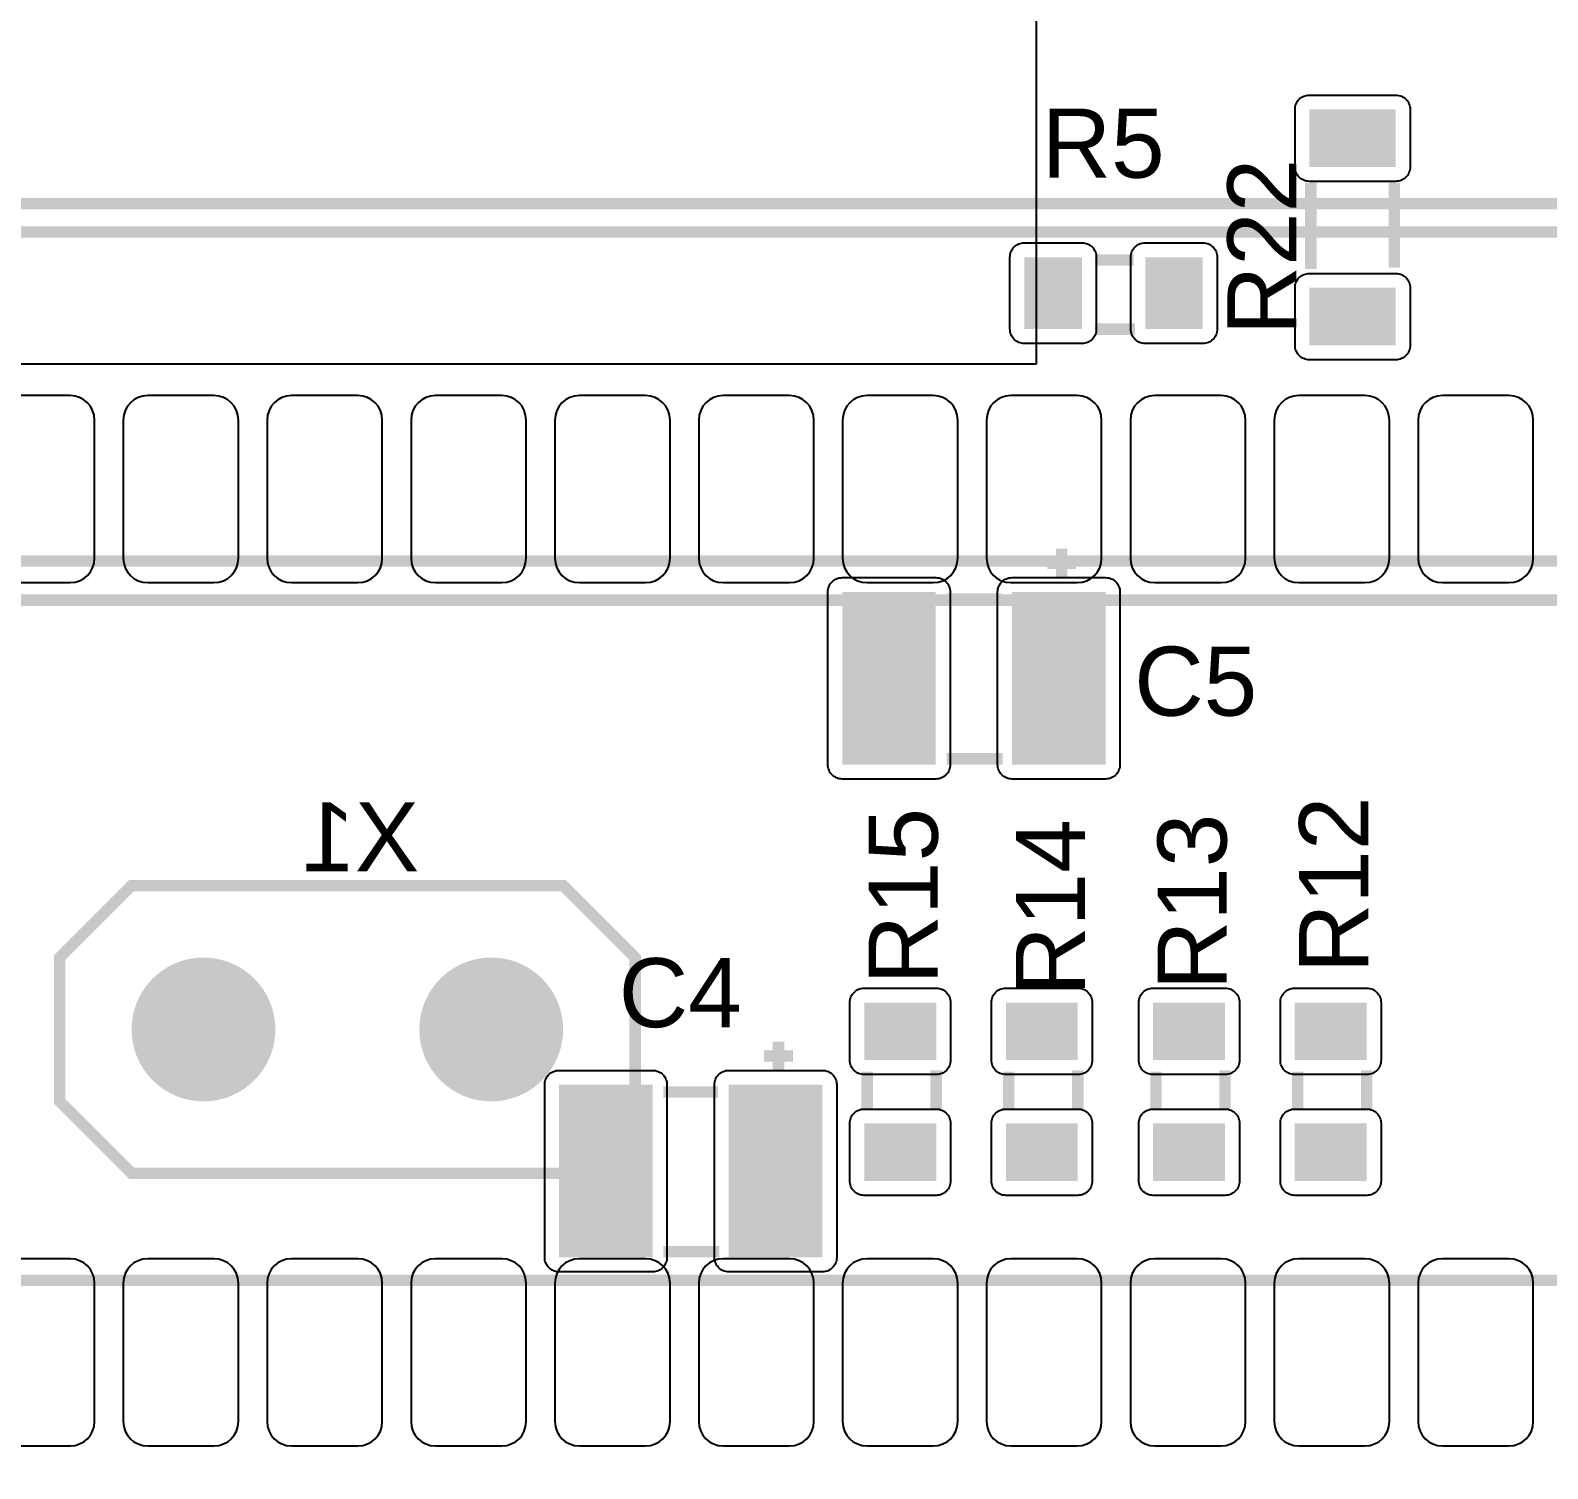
# Model space of a CAD drawing. Header units: inches. Extents: x -3.32 to 3.32, y -1.77 to 1.77.
# Drawn here: x -0.094 to 0.96, y -0.596 to 0.404 of the extents above; entities that cross this region are included whole.
import ezdxf

# ---------------------------------------------------------------- set-up
doc = ezdxf.new("R2010")
doc.units = ezdxf.units.IN
doc.layers.get('0').update_dxf_attribs({"linetype": 'CONTINUOUS'})

# ---------------------------------------------------------------- blocks, each defined once
blk = doc.blocks.new('RPAD')
blk.add_trace([(-0.5, -0.5), (-0.5, 0.5), (0.5, -0.5), (0.5, 0.5)])
blk = doc.blocks.new('EPAD')
at = {"const_width": 0.5}
blk.add_lwpolyline([(-0.25, 0, 1), (0.25, 0, 1)], format="xyb", close=True, dxfattribs=at)

msp = doc.modelspace()

# ---------------------------------------------------------------- linework, layer by layer
for points in [[(0.604807, 0.171567), (-0.883161, 0.171567), (-0.883161, 0.527087), (0.604807, 0.527087), (0.604807, 0.171567)], [(-0.112752, 0.019646), (-0.066752, 0.019646), (-0.063276, 0.019984), (-0.060062, 0.020957), (-0.057171, 0.022503), (-0.054666, 0.02456), (-0.052609, 0.027065), (-0.051063, 0.029956), (-0.05009, 0.03317), (-0.049752, 0.036646), (-0.049752, 0.132646), (-0.05009, 0.136122), (-0.051063, 0.139336), (-0.052609, 0.142227), (-0.054666, 0.144731), (-0.057171, 0.146788), (-0.060062, 0.148334), (-0.063276, 0.149307), (-0.066752, 0.149646), (-0.112752, 0.149646)], [(-0.112752, -0.580354), (-0.066752, -0.580354), (-0.063276, -0.580016), (-0.060062, -0.579043), (-0.057171, -0.577497), (-0.054666, -0.57544), (-0.052609, -0.572935), (-0.051063, -0.570044), (-0.05009, -0.56683), (-0.049752, -0.563354), (-0.049752, -0.467354), (-0.05009, -0.463878), (-0.051063, -0.460664), (-0.052609, -0.457773), (-0.054666, -0.455269), (-0.057171, -0.453212), (-0.060062, -0.451666), (-0.063276, -0.450693), (-0.066752, -0.450354), (-0.066752, -0.450354), (-0.112752, -0.450354)]]:
    msp.add_lwpolyline(points)
for points in [[(0.78465, 0.308567), (0.78465, 0.348567), (0.7847, 0.349606), (0.784848, 0.350611), (0.785091, 0.351578), (0.785421, 0.352502), (0.785836, 0.353379), (0.786331, 0.354203), (0.7869, 0.35497), (0.78754, 0.355676), (0.788246, 0.356317), (0.789014, 0.356886), (0.789838, 0.35738), (0.790714, 0.357795), (0.791638, 0.358126), (0.792605, 0.358368), (0.79361, 0.358517), (0.79465, 0.358567), (0.85465, 0.358567), (0.855689, 0.358517), (0.856694, 0.358368), (0.857661, 0.358126), (0.858585, 0.357795), (0.859461, 0.35738), (0.860285, 0.356886), (0.861053, 0.356317), (0.861759, 0.355676), (0.862399, 0.35497), (0.862969, 0.354203), (0.863463, 0.353379), (0.863878, 0.352502), (0.864209, 0.351578), (0.864451, 0.350611), (0.864599, 0.349606), (0.86465, 0.348567), (0.86465, 0.308567), (0.864599, 0.307528), (0.864451, 0.306522), (0.864209, 0.305556), (0.863878, 0.304631), (0.863463, 0.303755), (0.862969, 0.302931), (0.862399, 0.302163), (0.861759, 0.301457), (0.861053, 0.300817), (0.860285, 0.300248), (0.859461, 0.299754), (0.858585, 0.299339), (0.857661, 0.299008), (0.856694, 0.298766), (0.855689, 0.298617), (0.85465, 0.298567), (0.79465, 0.298567), (0.79361, 0.298617), (0.792605, 0.298766), (0.791638, 0.299008), (0.790714, 0.299339), (0.789838, 0.299754), (0.789014, 0.300248), (0.788246, 0.300817), (0.78754, 0.301457), (0.7869, 0.302163), (0.786331, 0.302931), (0.785836, 0.303755), (0.785421, 0.304631), (0.785091, 0.305556), (0.784848, 0.306522), (0.7847, 0.307528), (0.78465, 0.308567)], [(0.596547, 0.255866), (0.636547, 0.255866), (0.637587, 0.255816), (0.638592, 0.255667), (0.639559, 0.255425), (0.640483, 0.255094), (0.641359, 0.25468), (0.642183, 0.254185), (0.642951, 0.253616), (0.643657, 0.252976), (0.644297, 0.252269), (0.644866, 0.251502), (0.645361, 0.250678), (0.645776, 0.249802), (0.646106, 0.248878), (0.646348, 0.247911), (0.646497, 0.246906), (0.646547, 0.245866), (0.646547, 0.195866), (0.646497, 0.194827), (0.646348, 0.193822), (0.646106, 0.192855), (0.645776, 0.191931), (0.645361, 0.191054), (0.644866, 0.19023), (0.644297, 0.189463), (0.643657, 0.188757), (0.642951, 0.188117), (0.642183, 0.187547), (0.641359, 0.187052), (0.640483, 0.186638), (0.639559, 0.186307), (0.638592, 0.186065), (0.637587, 0.185917), (0.636547, 0.185866), (0.596547, 0.185866), (0.595508, 0.185917), (0.594503, 0.186065), (0.593536, 0.186307), (0.592612, 0.186638), (0.591735, 0.187052), (0.590911, 0.187547), (0.590144, 0.188117), (0.589438, 0.188757), (0.588798, 0.189463), (0.588228, 0.19023), (0.587734, 0.191054), (0.587319, 0.191931), (0.586988, 0.192855), (0.586746, 0.193822), (0.586598, 0.194827), (0.586547, 0.195866), (0.586547, 0.245866), (0.586598, 0.246906), (0.586746, 0.247911), (0.586988, 0.248878), (0.587319, 0.249802), (0.587734, 0.250678), (0.588228, 0.251502), (0.588798, 0.252269), (0.589438, 0.252976), (0.590144, 0.253616), (0.590911, 0.254185), (0.591735, 0.25468), (0.592612, 0.255094), (0.593536, 0.255425), (0.594503, 0.255667), (0.595508, 0.255816), (0.596547, 0.255866)], [(0.680547, 0.255866), (0.720547, 0.255866), (0.721587, 0.255816), (0.722592, 0.255667), (0.723559, 0.255425), (0.724483, 0.255094), (0.725359, 0.25468), (0.726183, 0.254185), (0.726951, 0.253616), (0.727657, 0.252976), (0.728297, 0.252269), (0.728866, 0.251502), (0.729361, 0.250678), (0.729776, 0.249802), (0.730106, 0.248878), (0.730348, 0.247911), (0.730497, 0.246906), (0.730547, 0.245866), (0.730547, 0.195866), (0.730497, 0.194827), (0.730348, 0.193822), (0.730106, 0.192855), (0.729776, 0.191931), (0.729361, 0.191054), (0.728866, 0.19023), (0.728297, 0.189463), (0.727657, 0.188757), (0.726951, 0.188117), (0.726183, 0.187547), (0.725359, 0.187052), (0.724483, 0.186638), (0.723559, 0.186307), (0.722592, 0.186065), (0.721587, 0.185917), (0.720547, 0.185866), (0.680547, 0.185866), (0.679508, 0.185917), (0.678503, 0.186065), (0.677536, 0.186307), (0.676612, 0.186638), (0.675735, 0.187052), (0.674911, 0.187547), (0.674144, 0.188117), (0.673438, 0.188757), (0.672798, 0.189463), (0.672228, 0.19023), (0.671734, 0.191054), (0.671319, 0.191931), (0.670988, 0.192855), (0.670746, 0.193822), (0.670598, 0.194827), (0.670547, 0.195866), (0.670547, 0.245866), (0.670598, 0.246906), (0.670746, 0.247911), (0.670988, 0.248878), (0.671319, 0.249802), (0.671734, 0.250678), (0.672228, 0.251502), (0.672798, 0.252269), (0.673438, 0.252976), (0.674144, 0.253616), (0.674911, 0.254185), (0.675735, 0.25468), (0.676612, 0.255094), (0.677536, 0.255425), (0.678503, 0.255667), (0.679508, 0.255816), (0.680547, 0.255866)], [(0.78465, 0.184567), (0.78465, 0.224567), (0.7847, 0.225606), (0.784848, 0.226611), (0.785091, 0.227578), (0.785421, 0.228502), (0.785836, 0.229379), (0.786331, 0.230203), (0.7869, 0.23097), (0.78754, 0.231676), (0.788246, 0.232317), (0.789014, 0.232886), (0.789838, 0.23338), (0.790714, 0.233795), (0.791638, 0.234126), (0.792605, 0.234368), (0.79361, 0.234517), (0.79465, 0.234567), (0.85465, 0.234567), (0.855689, 0.234517), (0.856694, 0.234368), (0.857661, 0.234126), (0.858585, 0.233795), (0.859461, 0.23338), (0.860285, 0.232886), (0.861053, 0.232317), (0.861759, 0.231676), (0.862399, 0.23097), (0.862969, 0.230203), (0.863463, 0.229379), (0.863878, 0.228502), (0.864209, 0.227578), (0.864451, 0.226611), (0.864599, 0.225606), (0.86465, 0.224567), (0.86465, 0.184567), (0.864599, 0.183528), (0.864451, 0.182522), (0.864209, 0.181556), (0.863878, 0.180631), (0.863463, 0.179755), (0.862969, 0.178931), (0.862399, 0.178163), (0.861759, 0.177457), (0.861053, 0.176817), (0.860285, 0.176248), (0.859461, 0.175754), (0.858585, 0.175339), (0.857661, 0.175008), (0.856694, 0.174766), (0.855689, 0.174617), (0.85465, 0.174567), (0.79465, 0.174567), (0.79361, 0.174617), (0.792605, 0.174766), (0.791638, 0.175008), (0.790714, 0.175339), (0.789838, 0.175754), (0.789014, 0.176248), (0.788246, 0.176817), (0.78754, 0.177457), (0.7869, 0.178163), (0.786331, 0.178931), (0.785836, 0.179755), (0.785421, 0.180631), (0.785091, 0.181556), (0.784848, 0.182522), (0.7847, 0.183528), (0.78465, 0.184567)], [(-0.012752, 0.019646), (0.033248, 0.019646), (0.036724, 0.019984), (0.039938, 0.020957), (0.042829, 0.022503), (0.045334, 0.02456), (0.047391, 0.027065), (0.048937, 0.029956), (0.04991, 0.03317), (0.050248, 0.036646), (0.050248, 0.132646), (0.04991, 0.136122), (0.048937, 0.139336), (0.047391, 0.142227), (0.045334, 0.144731), (0.042829, 0.146788), (0.039938, 0.148334), (0.036724, 0.149307), (0.033248, 0.149646), (-0.012752, 0.149646), (-0.016228, 0.149307), (-0.019442, 0.148334), (-0.022333, 0.146788), (-0.024838, 0.144731), (-0.026894, 0.142227), (-0.028441, 0.139336), (-0.029414, 0.136122), (-0.029752, 0.132646), (-0.029752, 0.036646), (-0.029414, 0.03317), (-0.028441, 0.029956), (-0.026894, 0.027065), (-0.024838, 0.02456), (-0.022333, 0.022503), (-0.019442, 0.020957), (-0.016228, 0.019984), (-0.012752, 0.019646)], [(0.087248, 0.019646), (0.133248, 0.019646), (0.136724, 0.019984), (0.139938, 0.020957), (0.142829, 0.022503), (0.145334, 0.02456), (0.147391, 0.027065), (0.148937, 0.029956), (0.14991, 0.03317), (0.150248, 0.036646), (0.150248, 0.132646), (0.14991, 0.136122), (0.148937, 0.139336), (0.147391, 0.142227), (0.145334, 0.144731), (0.142829, 0.146788), (0.139938, 0.148334), (0.136724, 0.149307), (0.133248, 0.149646), (0.087248, 0.149646), (0.083772, 0.149307), (0.080558, 0.148334), (0.077667, 0.146788), (0.075162, 0.144731), (0.073106, 0.142227), (0.071559, 0.139336), (0.070586, 0.136122), (0.070248, 0.132646), (0.070248, 0.036646), (0.070586, 0.03317), (0.071559, 0.029956), (0.073106, 0.027065), (0.075162, 0.02456), (0.077667, 0.022503), (0.080558, 0.020957), (0.083772, 0.019984), (0.087248, 0.019646)], [(0.187248, 0.019646), (0.233248, 0.019646), (0.236724, 0.019984), (0.239938, 0.020957), (0.242829, 0.022503), (0.245334, 0.02456), (0.247391, 0.027065), (0.248937, 0.029956), (0.24991, 0.03317), (0.250248, 0.036646), (0.250248, 0.132646), (0.24991, 0.136122), (0.248937, 0.139336), (0.247391, 0.142227), (0.245334, 0.144731), (0.242829, 0.146788), (0.239938, 0.148334), (0.236724, 0.149307), (0.233248, 0.149646), (0.187248, 0.149646), (0.183772, 0.149307), (0.180558, 0.148334), (0.177667, 0.146788), (0.175162, 0.144731), (0.173106, 0.142227), (0.171559, 0.139336), (0.170586, 0.136122), (0.170248, 0.132646), (0.170248, 0.036646), (0.170586, 0.03317), (0.171559, 0.029956), (0.173106, 0.027065), (0.175162, 0.02456), (0.177667, 0.022503), (0.180558, 0.020957), (0.183772, 0.019984), (0.187248, 0.019646)], [(0.287248, 0.019646), (0.333248, 0.019646), (0.336724, 0.019984), (0.339938, 0.020957), (0.342829, 0.022503), (0.345334, 0.02456), (0.347391, 0.027065), (0.348937, 0.029956), (0.34991, 0.03317), (0.350248, 0.036646), (0.350248, 0.132646), (0.34991, 0.136122), (0.348937, 0.139336), (0.347391, 0.142227), (0.345334, 0.144731), (0.342829, 0.146788), (0.339938, 0.148334), (0.336724, 0.149307), (0.333248, 0.149646), (0.287248, 0.149646), (0.283772, 0.149307), (0.280558, 0.148334), (0.277667, 0.146788), (0.275162, 0.144731), (0.273106, 0.142227), (0.271559, 0.139336), (0.270586, 0.136122), (0.270248, 0.132646), (0.270248, 0.036646), (0.270586, 0.03317), (0.271559, 0.029956), (0.273106, 0.027065), (0.275162, 0.02456), (0.277667, 0.022503), (0.280558, 0.020957), (0.283772, 0.019984), (0.287248, 0.019646)], [(0.387248, 0.019646), (0.433248, 0.019646), (0.436724, 0.019984), (0.439938, 0.020957), (0.442829, 0.022503), (0.445334, 0.02456), (0.447391, 0.027065), (0.448937, 0.029956), (0.44991, 0.03317), (0.450248, 0.036646), (0.450248, 0.132646), (0.44991, 0.136122), (0.448937, 0.139336), (0.447391, 0.142227), (0.445334, 0.144731), (0.442829, 0.146788), (0.439938, 0.148334), (0.436724, 0.149307), (0.433248, 0.149646), (0.387248, 0.149646), (0.383772, 0.149307), (0.380558, 0.148334), (0.377667, 0.146788), (0.375162, 0.144731), (0.373106, 0.142227), (0.371559, 0.139336), (0.370586, 0.136122), (0.370248, 0.132646), (0.370248, 0.036646), (0.370586, 0.03317), (0.371559, 0.029956), (0.373106, 0.027065), (0.375162, 0.02456), (0.377667, 0.022503), (0.380558, 0.020957), (0.383772, 0.019984), (0.387248, 0.019646)], [(0.487248, 0.019646), (0.533248, 0.019646), (0.536724, 0.019984), (0.539938, 0.020957), (0.542829, 0.022503), (0.545334, 0.02456), (0.547391, 0.027065), (0.548937, 0.029956), (0.54991, 0.03317), (0.550248, 0.036646), (0.550248, 0.132646), (0.54991, 0.136122), (0.548937, 0.139336), (0.547391, 0.142227), (0.545334, 0.144731), (0.542829, 0.146788), (0.539938, 0.148334), (0.536724, 0.149307), (0.533248, 0.149646), (0.487248, 0.149646), (0.483772, 0.149307), (0.480558, 0.148334), (0.477667, 0.146788), (0.475162, 0.144731), (0.473106, 0.142227), (0.471559, 0.139336), (0.470586, 0.136122), (0.470248, 0.132646), (0.470248, 0.036646), (0.470586, 0.03317), (0.471559, 0.029956), (0.473106, 0.027065), (0.475162, 0.02456), (0.477667, 0.022503), (0.480558, 0.020957), (0.483772, 0.019984), (0.487248, 0.019646)], [(0.587248, 0.019646), (0.633248, 0.019646), (0.636724, 0.019984), (0.639938, 0.020957), (0.642829, 0.022503), (0.645334, 0.02456), (0.647391, 0.027065), (0.648937, 0.029956), (0.64991, 0.03317), (0.650248, 0.036646), (0.650248, 0.132646), (0.64991, 0.136122), (0.648937, 0.139336), (0.647391, 0.142227), (0.645334, 0.144731), (0.642829, 0.146788), (0.639938, 0.148334), (0.636724, 0.149307), (0.633248, 0.149646), (0.587248, 0.149646), (0.583772, 0.149307), (0.580558, 0.148334), (0.577667, 0.146788), (0.575162, 0.144731), (0.573106, 0.142227), (0.571559, 0.139336), (0.570586, 0.136122), (0.570248, 0.132646), (0.570248, 0.036646), (0.570586, 0.03317), (0.571559, 0.029956), (0.573106, 0.027065), (0.575162, 0.02456), (0.577667, 0.022503), (0.580558, 0.020957), (0.583772, 0.019984), (0.587248, 0.019646)], [(0.687248, 0.019646), (0.733248, 0.019646), (0.736724, 0.019984), (0.739938, 0.020957), (0.742829, 0.022503), (0.745334, 0.02456), (0.747391, 0.027065), (0.748937, 0.029956), (0.74991, 0.03317), (0.750248, 0.036646), (0.750248, 0.132646), (0.74991, 0.136122), (0.748937, 0.139336), (0.747391, 0.142227), (0.745334, 0.144731), (0.742829, 0.146788), (0.739938, 0.148334), (0.736724, 0.149307), (0.733248, 0.149646), (0.687248, 0.149646), (0.683772, 0.149307), (0.680558, 0.148334), (0.677667, 0.146788), (0.675162, 0.144731), (0.673106, 0.142227), (0.671559, 0.139336), (0.670586, 0.136122), (0.670248, 0.132646), (0.670248, 0.036646), (0.670586, 0.03317), (0.671559, 0.029956), (0.673106, 0.027065), (0.675162, 0.02456), (0.677667, 0.022503), (0.680558, 0.020957), (0.683772, 0.019984), (0.687248, 0.019646)], [(0.787248, 0.019646), (0.833248, 0.019646), (0.836724, 0.019984), (0.839938, 0.020957), (0.842829, 0.022503), (0.845334, 0.02456), (0.847391, 0.027065), (0.848937, 0.029956), (0.84991, 0.03317), (0.850248, 0.036646), (0.850248, 0.132646), (0.84991, 0.136122), (0.848937, 0.139336), (0.847391, 0.142227), (0.845334, 0.144731), (0.842829, 0.146788), (0.839938, 0.148334), (0.836724, 0.149307), (0.833248, 0.149646), (0.787248, 0.149646), (0.783772, 0.149307), (0.780558, 0.148334), (0.777667, 0.146788), (0.775162, 0.144731), (0.773106, 0.142227), (0.771559, 0.139336), (0.770586, 0.136122), (0.770248, 0.132646), (0.770248, 0.036646), (0.770586, 0.03317), (0.771559, 0.029956), (0.773106, 0.027065), (0.775162, 0.02456), (0.777667, 0.022503), (0.780558, 0.020957), (0.783772, 0.019984), (0.787248, 0.019646)], [(0.887248, 0.019646), (0.933248, 0.019646), (0.936724, 0.019984), (0.939938, 0.020957), (0.942829, 0.022503), (0.945334, 0.02456), (0.947391, 0.027065), (0.948937, 0.029956), (0.94991, 0.03317), (0.950248, 0.036646), (0.950248, 0.132646), (0.94991, 0.136122), (0.948937, 0.139336), (0.947391, 0.142227), (0.945334, 0.144731), (0.942829, 0.146788), (0.939938, 0.148334), (0.936724, 0.149307), (0.933248, 0.149646), (0.887248, 0.149646), (0.883772, 0.149307), (0.880558, 0.148334), (0.877667, 0.146788), (0.875162, 0.144731), (0.873106, 0.142227), (0.871559, 0.139336), (0.870586, 0.136122), (0.870248, 0.132646), (0.870248, 0.036646), (0.870586, 0.03317), (0.871559, 0.029956), (0.873106, 0.027065), (0.875162, 0.02456), (0.877667, 0.022503), (0.880558, 0.020957), (0.883772, 0.019984), (0.887248, 0.019646)], [(0.469984, 0.02315), (0.534984, 0.02315), (0.536024, 0.023099), (0.537029, 0.022951), (0.537996, 0.022709), (0.53892, 0.022378), (0.539796, 0.021963), (0.54062, 0.021469), (0.541388, 0.020899), (0.542094, 0.020259), (0.542734, 0.019553), (0.543303, 0.018785), (0.543798, 0.017961), (0.544213, 0.017085), (0.544543, 0.016161), (0.544785, 0.015194), (0.544934, 0.014189), (0.544984, 0.01315), (0.544984, -0.10685), (0.544934, -0.10789), (0.544785, -0.108895), (0.544543, -0.109862), (0.544213, -0.110786), (0.543798, -0.111662), (0.543303, -0.112486), (0.542734, -0.113254), (0.542094, -0.11396), (0.541388, -0.1146), (0.54062, -0.115169), (0.539796, -0.115664), (0.53892, -0.116079), (0.537996, -0.116409), (0.537029, -0.116652), (0.536024, -0.1168), (0.534984, -0.11685), (0.469984, -0.11685), (0.468945, -0.1168), (0.46794, -0.116652), (0.466973, -0.116409), (0.466049, -0.116079), (0.465172, -0.115664), (0.464348, -0.115169), (0.463581, -0.1146), (0.462875, -0.11396), (0.462235, -0.113254), (0.461665, -0.112486), (0.461171, -0.111662), (0.460756, -0.110786), (0.460425, -0.109862), (0.460183, -0.108895), (0.460035, -0.10789), (0.459984, -0.10685), (0.459984, 0.01315), (0.460035, 0.014189), (0.460183, 0.015194), (0.460425, 0.016161), (0.460756, 0.017085), (0.461171, 0.017961), (0.461665, 0.018785), (0.462235, 0.019553), (0.462875, 0.020259), (0.463581, 0.020899), (0.464348, 0.021469), (0.465172, 0.021963), (0.466049, 0.022378), (0.466973, 0.022709), (0.46794, 0.022951), (0.468945, 0.023099), (0.469984, 0.02315)], [(0.587984, 0.02315), (0.652984, 0.02315), (0.654024, 0.023099), (0.655029, 0.022951), (0.655996, 0.022709), (0.65692, 0.022378), (0.657796, 0.021963), (0.65862, 0.021469), (0.659388, 0.020899), (0.660094, 0.020259), (0.660734, 0.019553), (0.661303, 0.018785), (0.661798, 0.017961), (0.662213, 0.017085), (0.662543, 0.016161), (0.662785, 0.015194), (0.662934, 0.014189), (0.662984, 0.01315), (0.662984, -0.10685), (0.662934, -0.10789), (0.662785, -0.108895), (0.662543, -0.109862), (0.662213, -0.110786), (0.661798, -0.111662), (0.661303, -0.112486), (0.660734, -0.113254), (0.660094, -0.11396), (0.659388, -0.1146), (0.65862, -0.115169), (0.657796, -0.115664), (0.65692, -0.116079), (0.655996, -0.116409), (0.655029, -0.116652), (0.654024, -0.1168), (0.652984, -0.11685), (0.587984, -0.11685), (0.586945, -0.1168), (0.58594, -0.116652), (0.584973, -0.116409), (0.584049, -0.116079), (0.583172, -0.115664), (0.582348, -0.115169), (0.581581, -0.1146), (0.580875, -0.11396), (0.580235, -0.113254), (0.579665, -0.112486), (0.579171, -0.111662), (0.578756, -0.110786), (0.578425, -0.109862), (0.578183, -0.108895), (0.578035, -0.10789), (0.577984, -0.10685), (0.577984, 0.01315), (0.578035, 0.014189), (0.578183, 0.015194), (0.578425, 0.016161), (0.578756, 0.017085), (0.579171, 0.017961), (0.579665, 0.018785), (0.580235, 0.019553), (0.580875, 0.020259), (0.581581, 0.020899), (0.582348, 0.021469), (0.583172, 0.021963), (0.584049, 0.022378), (0.584973, 0.022709), (0.58594, 0.022951), (0.586945, 0.023099), (0.587984, 0.02315)], [(0.475248, -0.312252), (0.475248, -0.272252), (0.475298, -0.271213), (0.475447, -0.270207), (0.475689, -0.269241), (0.47602, -0.268317), (0.476434, -0.26744), (0.476929, -0.266616), (0.477498, -0.265848), (0.478139, -0.265143), (0.478845, -0.264502), (0.479612, -0.263933), (0.480436, -0.263439), (0.481313, -0.263024), (0.482237, -0.262693), (0.483204, -0.262451), (0.484209, -0.262302), (0.485248, -0.262252), (0.535248, -0.262252), (0.536287, -0.262302), (0.537293, -0.262451), (0.538259, -0.262693), (0.539183, -0.263024), (0.54006, -0.263439), (0.540884, -0.263933), (0.541651, -0.264502), (0.542357, -0.265143), (0.542998, -0.265848), (0.543567, -0.266616), (0.544062, -0.26744), (0.544476, -0.268317), (0.544807, -0.269241), (0.545049, -0.270207), (0.545198, -0.271213), (0.545248, -0.272252), (0.545248, -0.312252), (0.545198, -0.313291), (0.545049, -0.314296), (0.544807, -0.315263), (0.544476, -0.316187), (0.544062, -0.317064), (0.543567, -0.317888), (0.542998, -0.318656), (0.542357, -0.319361), (0.541651, -0.320002), (0.540884, -0.320571), (0.54006, -0.321065), (0.539183, -0.32148), (0.538259, -0.321811), (0.537293, -0.322053), (0.536287, -0.322202), (0.535248, -0.322252), (0.485248, -0.322252), (0.484209, -0.322202), (0.483204, -0.322053), (0.482237, -0.321811), (0.481313, -0.32148), (0.480436, -0.321065), (0.479612, -0.320571), (0.478845, -0.320002), (0.478139, -0.319361), (0.477498, -0.318656), (0.476929, -0.317888), (0.476434, -0.317064), (0.47602, -0.316187), (0.475689, -0.315263), (0.475447, -0.314296), (0.475298, -0.313291), (0.475248, -0.312252)], [(0.573673, -0.312252), (0.573673, -0.272252), (0.573724, -0.271213), (0.573872, -0.270207), (0.574114, -0.269241), (0.574445, -0.268317), (0.574859, -0.26744), (0.575354, -0.266616), (0.575924, -0.265848), (0.576564, -0.265143), (0.57727, -0.264502), (0.578037, -0.263933), (0.578861, -0.263439), (0.579738, -0.263024), (0.580662, -0.262693), (0.581629, -0.262451), (0.582634, -0.262302), (0.583673, -0.262252), (0.633673, -0.262252), (0.634713, -0.262302), (0.635718, -0.262451), (0.636685, -0.262693), (0.637609, -0.263024), (0.638485, -0.263439), (0.639309, -0.263933), (0.640076, -0.264502), (0.640783, -0.265143), (0.641423, -0.265848), (0.641992, -0.266616), (0.642487, -0.26744), (0.642902, -0.268317), (0.643232, -0.269241), (0.643474, -0.270207), (0.643623, -0.271213), (0.643673, -0.272252), (0.643673, -0.312252), (0.643623, -0.313291), (0.643474, -0.314296), (0.643232, -0.315263), (0.642902, -0.316187), (0.642487, -0.317064), (0.641992, -0.317888), (0.641423, -0.318656), (0.640783, -0.319361), (0.640076, -0.320002), (0.639309, -0.320571), (0.638485, -0.321065), (0.637609, -0.32148), (0.636685, -0.321811), (0.635718, -0.322053), (0.634713, -0.322202), (0.633673, -0.322252), (0.583673, -0.322252), (0.582634, -0.322202), (0.581629, -0.322053), (0.580662, -0.321811), (0.579738, -0.32148), (0.578861, -0.321065), (0.578037, -0.320571), (0.57727, -0.320002), (0.576564, -0.319361), (0.575924, -0.318656), (0.575354, -0.317888), (0.574859, -0.317064), (0.574445, -0.316187), (0.574114, -0.315263), (0.573872, -0.314296), (0.573724, -0.313291), (0.573673, -0.312252)], [(0.676035, -0.312252), (0.676035, -0.272252), (0.676086, -0.271213), (0.676234, -0.270207), (0.676476, -0.269241), (0.676807, -0.268317), (0.677222, -0.26744), (0.677717, -0.266616), (0.678286, -0.265848), (0.678926, -0.265143), (0.679632, -0.264502), (0.6804, -0.263933), (0.681224, -0.263439), (0.6821, -0.263024), (0.683024, -0.262693), (0.683991, -0.262451), (0.684996, -0.262302), (0.686035, -0.262252), (0.736035, -0.262252), (0.737075, -0.262302), (0.73808, -0.262451), (0.739047, -0.262693), (0.739971, -0.263024), (0.740847, -0.263439), (0.741671, -0.263933), (0.742439, -0.264502), (0.743145, -0.265143), (0.743785, -0.265848), (0.744354, -0.266616), (0.744849, -0.26744), (0.745264, -0.268317), (0.745594, -0.269241), (0.745837, -0.270207), (0.745985, -0.271213), (0.746035, -0.272252), (0.746035, -0.312252), (0.745985, -0.313291), (0.745837, -0.314296), (0.745594, -0.315263), (0.745264, -0.316187), (0.744849, -0.317064), (0.744354, -0.317888), (0.743785, -0.318656), (0.743145, -0.319361), (0.742439, -0.320002), (0.741671, -0.320571), (0.740847, -0.321065), (0.739971, -0.32148), (0.739047, -0.321811), (0.73808, -0.322053), (0.737075, -0.322202), (0.736035, -0.322252), (0.686035, -0.322252), (0.684996, -0.322202), (0.683991, -0.322053), (0.683024, -0.321811), (0.6821, -0.32148), (0.681224, -0.321065), (0.6804, -0.320571), (0.679632, -0.320002), (0.678926, -0.319361), (0.678286, -0.318656), (0.677717, -0.317888), (0.677222, -0.317064), (0.676807, -0.316187), (0.676476, -0.315263), (0.676234, -0.314296), (0.676086, -0.313291), (0.676035, -0.312252)], [(0.774461, -0.312252), (0.774461, -0.272252), (0.774511, -0.271213), (0.774659, -0.270207), (0.774902, -0.269241), (0.775232, -0.268317), (0.775647, -0.26744), (0.776142, -0.266616), (0.776711, -0.265848), (0.777351, -0.265143), (0.778057, -0.264502), (0.778825, -0.263933), (0.779649, -0.263439), (0.780525, -0.263024), (0.781449, -0.262693), (0.782416, -0.262451), (0.783421, -0.262302), (0.784461, -0.262252), (0.834461, -0.262252), (0.8355, -0.262302), (0.836505, -0.262451), (0.837472, -0.262693), (0.838396, -0.263024), (0.839272, -0.263439), (0.840096, -0.263933), (0.840864, -0.264502), (0.84157, -0.265143), (0.84221, -0.265848), (0.84278, -0.266616), (0.843274, -0.26744), (0.843689, -0.268317), (0.84402, -0.269241), (0.844262, -0.270207), (0.84441, -0.271213), (0.844461, -0.272252), (0.844461, -0.312252), (0.84441, -0.313291), (0.844262, -0.314296), (0.84402, -0.315263), (0.843689, -0.316187), (0.843274, -0.317064), (0.84278, -0.317888), (0.84221, -0.318656), (0.84157, -0.319361), (0.840864, -0.320002), (0.840096, -0.320571), (0.839272, -0.321065), (0.838396, -0.32148), (0.837472, -0.321811), (0.836505, -0.322053), (0.8355, -0.322202), (0.834461, -0.322252), (0.784461, -0.322252), (0.783421, -0.322202), (0.782416, -0.322053), (0.781449, -0.321811), (0.780525, -0.32148), (0.779649, -0.321065), (0.778825, -0.320571), (0.778057, -0.320002), (0.777351, -0.319361), (0.776711, -0.318656), (0.776142, -0.317888), (0.775647, -0.317064), (0.775232, -0.316187), (0.774902, -0.315263), (0.774659, -0.314296), (0.774511, -0.313291), (0.774461, -0.312252)], [(0.273134, -0.31937), (0.338134, -0.31937), (0.339173, -0.31942), (0.340178, -0.319569), (0.341145, -0.319811), (0.342069, -0.320142), (0.342946, -0.320556), (0.34377, -0.321051), (0.344537, -0.32162), (0.345243, -0.322261), (0.345883, -0.322967), (0.346453, -0.323734), (0.346947, -0.324558), (0.347362, -0.325435), (0.347693, -0.326359), (0.347935, -0.327326), (0.348083, -0.328331), (0.348134, -0.32937), (0.348134, -0.44937), (0.348083, -0.450409), (0.347935, -0.451415), (0.347693, -0.452381), (0.347362, -0.453306), (0.346947, -0.454182), (0.346453, -0.455006), (0.345883, -0.455773), (0.345243, -0.45648), (0.344537, -0.45712), (0.34377, -0.457689), (0.342946, -0.458184), (0.342069, -0.458598), (0.341145, -0.458929), (0.340178, -0.459171), (0.339173, -0.45932), (0.338134, -0.45937), (0.273134, -0.45937), (0.272094, -0.45932), (0.271089, -0.459171), (0.270122, -0.458929), (0.269198, -0.458598), (0.268322, -0.458184), (0.267498, -0.457689), (0.26673, -0.45712), (0.266024, -0.45648), (0.265384, -0.455773), (0.264815, -0.455006), (0.26432, -0.454182), (0.263906, -0.453306), (0.263575, -0.452381), (0.263333, -0.451415), (0.263184, -0.450409), (0.263134, -0.44937), (0.263134, -0.32937), (0.263184, -0.328331), (0.263333, -0.327326), (0.263575, -0.326359), (0.263906, -0.325435), (0.26432, -0.324558), (0.264815, -0.323734), (0.265384, -0.322967), (0.266024, -0.322261), (0.26673, -0.32162), (0.267498, -0.321051), (0.268322, -0.320556), (0.269198, -0.320142), (0.270122, -0.319811), (0.271089, -0.319569), (0.272094, -0.31942), (0.273134, -0.31937)], [(0.391134, -0.31937), (0.456134, -0.31937), (0.457173, -0.31942), (0.458178, -0.319569), (0.459145, -0.319811), (0.460069, -0.320142), (0.460946, -0.320556), (0.46177, -0.321051), (0.462537, -0.32162), (0.463243, -0.322261), (0.463883, -0.322967), (0.464453, -0.323734), (0.464947, -0.324558), (0.465362, -0.325435), (0.465693, -0.326359), (0.465935, -0.327326), (0.466083, -0.328331), (0.466134, -0.32937), (0.466134, -0.44937), (0.466083, -0.450409), (0.465935, -0.451415), (0.465693, -0.452381), (0.465362, -0.453306), (0.464947, -0.454182), (0.464453, -0.455006), (0.463883, -0.455773), (0.463243, -0.45648), (0.462537, -0.45712), (0.46177, -0.457689), (0.460946, -0.458184), (0.460069, -0.458598), (0.459145, -0.458929), (0.458178, -0.459171), (0.457173, -0.45932), (0.456134, -0.45937), (0.391134, -0.45937), (0.390094, -0.45932), (0.389089, -0.459171), (0.388122, -0.458929), (0.387198, -0.458598), (0.386322, -0.458184), (0.385498, -0.457689), (0.38473, -0.45712), (0.384024, -0.45648), (0.383384, -0.455773), (0.382815, -0.455006), (0.38232, -0.454182), (0.381906, -0.453306), (0.381575, -0.452381), (0.381333, -0.451415), (0.381184, -0.450409), (0.381134, -0.44937), (0.381134, -0.32937), (0.381184, -0.328331), (0.381333, -0.327326), (0.381575, -0.326359), (0.381906, -0.325435), (0.38232, -0.324558), (0.382815, -0.323734), (0.383384, -0.322967), (0.384024, -0.322261), (0.38473, -0.32162), (0.385498, -0.321051), (0.386322, -0.320556), (0.387198, -0.320142), (0.388122, -0.319811), (0.389089, -0.319569), (0.390094, -0.31942), (0.391134, -0.31937)], [(0.475248, -0.396252), (0.475248, -0.356252), (0.475298, -0.355213), (0.475447, -0.354207), (0.475689, -0.353241), (0.47602, -0.352317), (0.476434, -0.35144), (0.476929, -0.350616), (0.477498, -0.349848), (0.478139, -0.349143), (0.478845, -0.348502), (0.479612, -0.347933), (0.480436, -0.347439), (0.481313, -0.347024), (0.482237, -0.346693), (0.483204, -0.346451), (0.484209, -0.346302), (0.485248, -0.346252), (0.535248, -0.346252), (0.536287, -0.346302), (0.537293, -0.346451), (0.538259, -0.346693), (0.539183, -0.347024), (0.54006, -0.347439), (0.540884, -0.347933), (0.541651, -0.348502), (0.542357, -0.349143), (0.542998, -0.349848), (0.543567, -0.350616), (0.544062, -0.35144), (0.544476, -0.352317), (0.544807, -0.353241), (0.545049, -0.354207), (0.545198, -0.355213), (0.545248, -0.356252), (0.545248, -0.396252), (0.545198, -0.397291), (0.545049, -0.398296), (0.544807, -0.399263), (0.544476, -0.400187), (0.544062, -0.401064), (0.543567, -0.401888), (0.542998, -0.402656), (0.542357, -0.403361), (0.541651, -0.404002), (0.540884, -0.404571), (0.54006, -0.405065), (0.539183, -0.40548), (0.538259, -0.405811), (0.537293, -0.406053), (0.536287, -0.406202), (0.535248, -0.406252), (0.485248, -0.406252), (0.484209, -0.406202), (0.483204, -0.406053), (0.482237, -0.405811), (0.481313, -0.40548), (0.480436, -0.405065), (0.479612, -0.404571), (0.478845, -0.404002), (0.478139, -0.403361), (0.477498, -0.402656), (0.476929, -0.401888), (0.476434, -0.401064), (0.47602, -0.400187), (0.475689, -0.399263), (0.475447, -0.398296), (0.475298, -0.397291), (0.475248, -0.396252)], [(0.573673, -0.396252), (0.573673, -0.356252), (0.573724, -0.355213), (0.573872, -0.354207), (0.574114, -0.353241), (0.574445, -0.352317), (0.574859, -0.35144), (0.575354, -0.350616), (0.575924, -0.349848), (0.576564, -0.349143), (0.57727, -0.348502), (0.578037, -0.347933), (0.578861, -0.347439), (0.579738, -0.347024), (0.580662, -0.346693), (0.581629, -0.346451), (0.582634, -0.346302), (0.583673, -0.346252), (0.633673, -0.346252), (0.634713, -0.346302), (0.635718, -0.346451), (0.636685, -0.346693), (0.637609, -0.347024), (0.638485, -0.347439), (0.639309, -0.347933), (0.640076, -0.348502), (0.640783, -0.349143), (0.641423, -0.349848), (0.641992, -0.350616), (0.642487, -0.35144), (0.642902, -0.352317), (0.643232, -0.353241), (0.643474, -0.354207), (0.643623, -0.355213), (0.643673, -0.356252), (0.643673, -0.396252), (0.643623, -0.397291), (0.643474, -0.398296), (0.643232, -0.399263), (0.642902, -0.400187), (0.642487, -0.401064), (0.641992, -0.401888), (0.641423, -0.402656), (0.640783, -0.403361), (0.640076, -0.404002), (0.639309, -0.404571), (0.638485, -0.405065), (0.637609, -0.40548), (0.636685, -0.405811), (0.635718, -0.406053), (0.634713, -0.406202), (0.633673, -0.406252), (0.583673, -0.406252), (0.582634, -0.406202), (0.581629, -0.406053), (0.580662, -0.405811), (0.579738, -0.40548), (0.578861, -0.405065), (0.578037, -0.404571), (0.57727, -0.404002), (0.576564, -0.403361), (0.575924, -0.402656), (0.575354, -0.401888), (0.574859, -0.401064), (0.574445, -0.400187), (0.574114, -0.399263), (0.573872, -0.398296), (0.573724, -0.397291), (0.573673, -0.396252)], [(0.676035, -0.396252), (0.676035, -0.356252), (0.676086, -0.355213), (0.676234, -0.354207), (0.676476, -0.353241), (0.676807, -0.352317), (0.677222, -0.35144), (0.677717, -0.350616), (0.678286, -0.349848), (0.678926, -0.349143), (0.679632, -0.348502), (0.6804, -0.347933), (0.681224, -0.347439), (0.6821, -0.347024), (0.683024, -0.346693), (0.683991, -0.346451), (0.684996, -0.346302), (0.686035, -0.346252), (0.736035, -0.346252), (0.737075, -0.346302), (0.73808, -0.346451), (0.739047, -0.346693), (0.739971, -0.347024), (0.740847, -0.347439), (0.741671, -0.347933), (0.742439, -0.348502), (0.743145, -0.349143), (0.743785, -0.349848), (0.744354, -0.350616), (0.744849, -0.35144), (0.745264, -0.352317), (0.745594, -0.353241), (0.745837, -0.354207), (0.745985, -0.355213), (0.746035, -0.356252), (0.746035, -0.396252), (0.745985, -0.397291), (0.745837, -0.398296), (0.745594, -0.399263), (0.745264, -0.400187), (0.744849, -0.401064), (0.744354, -0.401888), (0.743785, -0.402656), (0.743145, -0.403361), (0.742439, -0.404002), (0.741671, -0.404571), (0.740847, -0.405065), (0.739971, -0.40548), (0.739047, -0.405811), (0.73808, -0.406053), (0.737075, -0.406202), (0.736035, -0.406252), (0.686035, -0.406252), (0.684996, -0.406202), (0.683991, -0.406053), (0.683024, -0.405811), (0.6821, -0.40548), (0.681224, -0.405065), (0.6804, -0.404571), (0.679632, -0.404002), (0.678926, -0.403361), (0.678286, -0.402656), (0.677717, -0.401888), (0.677222, -0.401064), (0.676807, -0.400187), (0.676476, -0.399263), (0.676234, -0.398296), (0.676086, -0.397291), (0.676035, -0.396252)], [(0.774461, -0.396252), (0.774461, -0.356252), (0.774511, -0.355213), (0.774659, -0.354207), (0.774902, -0.353241), (0.775232, -0.352317), (0.775647, -0.35144), (0.776142, -0.350616), (0.776711, -0.349848), (0.777351, -0.349143), (0.778057, -0.348502), (0.778825, -0.347933), (0.779649, -0.347439), (0.780525, -0.347024), (0.781449, -0.346693), (0.782416, -0.346451), (0.783421, -0.346302), (0.784461, -0.346252), (0.834461, -0.346252), (0.8355, -0.346302), (0.836505, -0.346451), (0.837472, -0.346693), (0.838396, -0.347024), (0.839272, -0.347439), (0.840096, -0.347933), (0.840864, -0.348502), (0.84157, -0.349143), (0.84221, -0.349848), (0.84278, -0.350616), (0.843274, -0.35144), (0.843689, -0.352317), (0.84402, -0.353241), (0.844262, -0.354207), (0.84441, -0.355213), (0.844461, -0.356252), (0.844461, -0.396252), (0.84441, -0.397291), (0.844262, -0.398296), (0.84402, -0.399263), (0.843689, -0.400187), (0.843274, -0.401064), (0.84278, -0.401888), (0.84221, -0.402656), (0.84157, -0.403361), (0.840864, -0.404002), (0.840096, -0.404571), (0.839272, -0.405065), (0.838396, -0.40548), (0.837472, -0.405811), (0.836505, -0.406053), (0.8355, -0.406202), (0.834461, -0.406252), (0.784461, -0.406252), (0.783421, -0.406202), (0.782416, -0.406053), (0.781449, -0.405811), (0.780525, -0.40548), (0.779649, -0.405065), (0.778825, -0.404571), (0.778057, -0.404002), (0.777351, -0.403361), (0.776711, -0.402656), (0.776142, -0.401888), (0.775647, -0.401064), (0.775232, -0.400187), (0.774902, -0.399263), (0.774659, -0.398296), (0.774511, -0.397291), (0.774461, -0.396252)], [(0.033248, -0.450354), (-0.012752, -0.450354), (-0.016228, -0.450693), (-0.019442, -0.451666), (-0.022333, -0.453212), (-0.024838, -0.455269), (-0.026894, -0.457773), (-0.028441, -0.460664), (-0.029414, -0.463878), (-0.029752, -0.467354), (-0.029752, -0.563354), (-0.029414, -0.56683), (-0.028441, -0.570044), (-0.026894, -0.572935), (-0.024838, -0.57544), (-0.022333, -0.577497), (-0.019442, -0.579043), (-0.016228, -0.580016), (-0.012752, -0.580354), (0.033248, -0.580354), (0.036724, -0.580016), (0.039938, -0.579043), (0.042829, -0.577497), (0.045334, -0.57544), (0.047391, -0.572935), (0.048937, -0.570044), (0.04991, -0.56683), (0.050248, -0.563354), (0.050248, -0.467354), (0.04991, -0.463878), (0.048937, -0.460664), (0.047391, -0.457773), (0.045334, -0.455269), (0.042829, -0.453212), (0.039938, -0.451666), (0.036724, -0.450693), (0.033248, -0.450354)], [(0.133248, -0.450354), (0.087248, -0.450354), (0.083772, -0.450693), (0.080558, -0.451666), (0.077667, -0.453212), (0.075162, -0.455269), (0.073106, -0.457773), (0.071559, -0.460664), (0.070586, -0.463878), (0.070248, -0.467354), (0.070248, -0.563354), (0.070586, -0.56683), (0.071559, -0.570044), (0.073106, -0.572935), (0.075162, -0.57544), (0.077667, -0.577497), (0.080558, -0.579043), (0.083772, -0.580016), (0.087248, -0.580354), (0.133248, -0.580354), (0.136724, -0.580016), (0.139938, -0.579043), (0.142829, -0.577497), (0.145334, -0.57544), (0.147391, -0.572935), (0.148937, -0.570044), (0.14991, -0.56683), (0.150248, -0.563354), (0.150248, -0.467354), (0.14991, -0.463878), (0.148937, -0.460664), (0.147391, -0.457773), (0.145334, -0.455269), (0.142829, -0.453212), (0.139938, -0.451666), (0.136724, -0.450693), (0.133248, -0.450354)], [(0.233248, -0.450354), (0.187248, -0.450354), (0.183772, -0.450693), (0.180558, -0.451666), (0.177667, -0.453212), (0.175162, -0.455269), (0.173106, -0.457773), (0.171559, -0.460664), (0.170586, -0.463878), (0.170248, -0.467354), (0.170248, -0.563354), (0.170586, -0.56683), (0.171559, -0.570044), (0.173106, -0.572935), (0.175162, -0.57544), (0.177667, -0.577497), (0.180558, -0.579043), (0.183772, -0.580016), (0.187248, -0.580354), (0.233248, -0.580354), (0.236724, -0.580016), (0.239938, -0.579043), (0.242829, -0.577497), (0.245334, -0.57544), (0.247391, -0.572935), (0.248937, -0.570044), (0.24991, -0.56683), (0.250248, -0.563354), (0.250248, -0.467354), (0.24991, -0.463878), (0.248937, -0.460664), (0.247391, -0.457773), (0.245334, -0.455269), (0.242829, -0.453212), (0.239938, -0.451666), (0.236724, -0.450693), (0.233248, -0.450354)], [(0.333248, -0.450354), (0.287248, -0.450354), (0.283772, -0.450693), (0.280558, -0.451666), (0.277667, -0.453212), (0.275162, -0.455269), (0.273106, -0.457773), (0.271559, -0.460664), (0.270586, -0.463878), (0.270248, -0.467354), (0.270248, -0.563354), (0.270586, -0.56683), (0.271559, -0.570044), (0.273106, -0.572935), (0.275162, -0.57544), (0.277667, -0.577497), (0.280558, -0.579043), (0.283772, -0.580016), (0.287248, -0.580354), (0.333248, -0.580354), (0.336724, -0.580016), (0.339938, -0.579043), (0.342829, -0.577497), (0.345334, -0.57544), (0.347391, -0.572935), (0.348937, -0.570044), (0.34991, -0.56683), (0.350248, -0.563354), (0.350248, -0.467354), (0.34991, -0.463878), (0.348937, -0.460664), (0.347391, -0.457773), (0.345334, -0.455269), (0.342829, -0.453212), (0.339938, -0.451666), (0.336724, -0.450693), (0.333248, -0.450354)], [(0.433248, -0.450354), (0.387248, -0.450354), (0.383772, -0.450693), (0.380558, -0.451666), (0.377667, -0.453212), (0.375162, -0.455269), (0.373106, -0.457773), (0.371559, -0.460664), (0.370586, -0.463878), (0.370248, -0.467354), (0.370248, -0.563354), (0.370586, -0.56683), (0.371559, -0.570044), (0.373106, -0.572935), (0.375162, -0.57544), (0.377667, -0.577497), (0.380558, -0.579043), (0.383772, -0.580016), (0.387248, -0.580354), (0.433248, -0.580354), (0.436724, -0.580016), (0.439938, -0.579043), (0.442829, -0.577497), (0.445334, -0.57544), (0.447391, -0.572935), (0.448937, -0.570044), (0.44991, -0.56683), (0.450248, -0.563354), (0.450248, -0.467354), (0.44991, -0.463878), (0.448937, -0.460664), (0.447391, -0.457773), (0.445334, -0.455269), (0.442829, -0.453212), (0.439938, -0.451666), (0.436724, -0.450693), (0.433248, -0.450354)], [(0.533248, -0.450354), (0.487248, -0.450354), (0.483772, -0.450693), (0.480558, -0.451666), (0.477667, -0.453212), (0.475162, -0.455269), (0.473106, -0.457773), (0.471559, -0.460664), (0.470586, -0.463878), (0.470248, -0.467354), (0.470248, -0.563354), (0.470586, -0.56683), (0.471559, -0.570044), (0.473106, -0.572935), (0.475162, -0.57544), (0.477667, -0.577497), (0.480558, -0.579043), (0.483772, -0.580016), (0.487248, -0.580354), (0.533248, -0.580354), (0.536724, -0.580016), (0.539938, -0.579043), (0.542829, -0.577497), (0.545334, -0.57544), (0.547391, -0.572935), (0.548937, -0.570044), (0.54991, -0.56683), (0.550248, -0.563354), (0.550248, -0.467354), (0.54991, -0.463878), (0.548937, -0.460664), (0.547391, -0.457773), (0.545334, -0.455269), (0.542829, -0.453212), (0.539938, -0.451666), (0.536724, -0.450693), (0.533248, -0.450354)], [(0.633248, -0.450354), (0.587248, -0.450354), (0.583772, -0.450693), (0.580558, -0.451666), (0.577667, -0.453212), (0.575162, -0.455269), (0.573106, -0.457773), (0.571559, -0.460664), (0.570586, -0.463878), (0.570248, -0.467354), (0.570248, -0.563354), (0.570586, -0.56683), (0.571559, -0.570044), (0.573106, -0.572935), (0.575162, -0.57544), (0.577667, -0.577497), (0.580558, -0.579043), (0.583772, -0.580016), (0.587248, -0.580354), (0.633248, -0.580354), (0.636724, -0.580016), (0.639938, -0.579043), (0.642829, -0.577497), (0.645334, -0.57544), (0.647391, -0.572935), (0.648937, -0.570044), (0.64991, -0.56683), (0.650248, -0.563354), (0.650248, -0.467354), (0.64991, -0.463878), (0.648937, -0.460664), (0.647391, -0.457773), (0.645334, -0.455269), (0.642829, -0.453212), (0.639938, -0.451666), (0.636724, -0.450693), (0.633248, -0.450354)], [(0.733248, -0.450354), (0.687248, -0.450354), (0.683772, -0.450693), (0.680558, -0.451666), (0.677667, -0.453212), (0.675162, -0.455269), (0.673106, -0.457773), (0.671559, -0.460664), (0.670586, -0.463878), (0.670248, -0.467354), (0.670248, -0.563354), (0.670586, -0.56683), (0.671559, -0.570044), (0.673106, -0.572935), (0.675162, -0.57544), (0.677667, -0.577497), (0.680558, -0.579043), (0.683772, -0.580016), (0.687248, -0.580354), (0.733248, -0.580354), (0.736724, -0.580016), (0.739938, -0.579043), (0.742829, -0.577497), (0.745334, -0.57544), (0.747391, -0.572935), (0.748937, -0.570044), (0.74991, -0.56683), (0.750248, -0.563354), (0.750248, -0.467354), (0.74991, -0.463878), (0.748937, -0.460664), (0.747391, -0.457773), (0.745334, -0.455269), (0.742829, -0.453212), (0.739938, -0.451666), (0.736724, -0.450693), (0.733248, -0.450354)], [(0.833248, -0.450354), (0.787248, -0.450354), (0.783772, -0.450693), (0.780558, -0.451666), (0.777667, -0.453212), (0.775162, -0.455269), (0.773106, -0.457773), (0.771559, -0.460664), (0.770586, -0.463878), (0.770248, -0.467354), (0.770248, -0.563354), (0.770586, -0.56683), (0.771559, -0.570044), (0.773106, -0.572935), (0.775162, -0.57544), (0.777667, -0.577497), (0.780558, -0.579043), (0.783772, -0.580016), (0.787248, -0.580354), (0.833248, -0.580354), (0.836724, -0.580016), (0.839938, -0.579043), (0.842829, -0.577497), (0.845334, -0.57544), (0.847391, -0.572935), (0.848937, -0.570044), (0.84991, -0.56683), (0.850248, -0.563354), (0.850248, -0.467354), (0.84991, -0.463878), (0.848937, -0.460664), (0.847391, -0.457773), (0.845334, -0.455269), (0.842829, -0.453212), (0.839938, -0.451666), (0.836724, -0.450693), (0.833248, -0.450354)], [(0.933248, -0.450354), (0.887248, -0.450354), (0.883772, -0.450693), (0.880558, -0.451666), (0.877667, -0.453212), (0.875162, -0.455269), (0.873106, -0.457773), (0.871559, -0.460664), (0.870586, -0.463878), (0.870248, -0.467354), (0.870248, -0.563354), (0.870586, -0.56683), (0.871559, -0.570044), (0.873106, -0.572935), (0.875162, -0.57544), (0.877667, -0.577497), (0.880558, -0.579043), (0.883772, -0.580016), (0.887248, -0.580354), (0.933248, -0.580354), (0.936724, -0.580016), (0.939938, -0.579043), (0.942829, -0.577497), (0.945334, -0.57544), (0.947391, -0.572935), (0.948937, -0.570044), (0.94991, -0.56683), (0.950248, -0.563354), (0.950248, -0.467354), (0.94991, -0.463878), (0.948937, -0.460664), (0.947391, -0.457773), (0.945334, -0.455269), (0.942829, -0.453212), (0.939938, -0.451666), (0.936724, -0.450693), (0.933248, -0.450354)]]:
    msp.add_lwpolyline(points, close=True)
at = {"const_width": 0.008}
for points in [[(0.79565, 0.237567), (0.79565, 0.297567)], [(0.79565, 0.237567), (0.79565, 0.297567)], [(0.79565, 0.237567), (0.79565, 0.297567)], [(0.85365, 0.238567), (0.85365, 0.297567)], [(0.85365, 0.238567), (0.85365, 0.297567)], [(0.85365, 0.238567), (0.85365, 0.297567)], [(-1.522042, 0.263387), (-1.541727, 0.283072), (2.237801, 0.283072)], [(-1.522042, 0.263387), (-1.541727, 0.283072), (2.237801, 0.283072)], [(-1.522042, 0.263387), (-1.541727, 0.283072), (2.237801, 0.283072)], [(-1.522042, -1.272046), (-1.522042, 0.263387), (2.218116, 0.263387)], [(-1.522042, -1.272046), (-1.522042, 0.263387), (2.218116, 0.263387)], [(-1.522042, -1.272046), (-1.522042, 0.263387), (2.218116, 0.263387)], [(0.645547, 0.243866), (0.672547, 0.243866)], [(0.645547, 0.243866), (0.672547, 0.243866)], [(0.645547, 0.243866), (0.672547, 0.243866)], [(0.645547, 0.195866), (0.673547, 0.195866)], [(0.645547, 0.195866), (0.673547, 0.195866)], [(0.645547, 0.195866), (0.673547, 0.195866)], [(0.622484, 0.02315), (0.622484, 0.04315)], [(0.622484, 0.02315), (0.622484, 0.04315)], [(0.622484, 0.02315), (0.622484, 0.04315)], [(1.460248, 0.034646), (-0.539752, 0.034646)], [(1.460248, 0.034646), (-0.539752, 0.034646)], [(1.460248, 0.034646), (-0.539752, 0.034646)], [(0.612484, 0.03315), (0.632484, 0.03315)], [(0.612484, 0.03315), (0.632484, 0.03315)], [(0.612484, 0.03315), (0.632484, 0.03315)], [(-1.148026, 0.007482), (1.8441, 0.007482)], [(-1.148026, 0.007482), (1.8441, 0.007482)], [(-1.148026, 0.007482), (1.8441, 0.007482)], [(0.542484, 0.00815), (0.580484, 0.00815)], [(0.542484, 0.00815), (0.580484, 0.00815)], [(0.542484, 0.00815), (0.580484, 0.00815)], [(0.542484, -0.10285), (0.581484, -0.10285)], [(0.542484, -0.10285), (0.581484, -0.10285)], [(0.542484, -0.10285), (0.581484, -0.10285)], [(0.275996, -0.190945), (-0.024004, -0.190945), (-0.074004, -0.240945), (-0.074004, -0.340945), (-0.024004, -0.390945), (0.275996, -0.390945), (0.325996, -0.340945), (0.325996, -0.240945), (0.275996, -0.190945)], [(0.275996, -0.190945), (-0.024004, -0.190945), (-0.074004, -0.240945), (-0.074004, -0.340945), (-0.024004, -0.390945), (0.275996, -0.390945), (0.325996, -0.340945), (0.325996, -0.240945), (0.275996, -0.190945)], [(0.275996, -0.190945), (-0.024004, -0.190945), (-0.074004, -0.240945), (-0.074004, -0.340945), (-0.024004, -0.390945), (0.275996, -0.390945), (0.325996, -0.340945), (0.325996, -0.240945), (0.275996, -0.190945)], [(0.415634, -0.30937), (0.435634, -0.30937)], [(0.415634, -0.30937), (0.435634, -0.30937)], [(0.415634, -0.30937), (0.435634, -0.30937)], [(0.425634, -0.31937), (0.425634, -0.29937)], [(0.425634, -0.31937), (0.425634, -0.29937)], [(0.425634, -0.31937), (0.425634, -0.29937)], [(0.487248, -0.347252), (0.487248, -0.320252)], [(0.487248, -0.347252), (0.487248, -0.320252)], [(0.487248, -0.347252), (0.487248, -0.320252)], [(0.535248, -0.347252), (0.535248, -0.319252)], [(0.535248, -0.347252), (0.535248, -0.319252)], [(0.535248, -0.347252), (0.535248, -0.319252)], [(0.585673, -0.347252), (0.585673, -0.320252)], [(0.585673, -0.347252), (0.585673, -0.320252)], [(0.585673, -0.347252), (0.585673, -0.320252)], [(0.633673, -0.347252), (0.633673, -0.319252)], [(0.633673, -0.347252), (0.633673, -0.319252)], [(0.633673, -0.347252), (0.633673, -0.319252)], [(0.688035, -0.347252), (0.688035, -0.320252)], [(0.688035, -0.347252), (0.688035, -0.320252)], [(0.688035, -0.347252), (0.688035, -0.320252)], [(0.736035, -0.347252), (0.736035, -0.319252)], [(0.736035, -0.347252), (0.736035, -0.319252)], [(0.736035, -0.347252), (0.736035, -0.319252)], [(0.786461, -0.347252), (0.786461, -0.320252)], [(0.786461, -0.347252), (0.786461, -0.320252)], [(0.786461, -0.347252), (0.786461, -0.320252)], [(0.834461, -0.347252), (0.834461, -0.319252)], [(0.834461, -0.347252), (0.834461, -0.319252)], [(0.834461, -0.347252), (0.834461, -0.319252)], [(0.345634, -0.33437), (0.383634, -0.33437)], [(0.345634, -0.33437), (0.383634, -0.33437)], [(0.345634, -0.33437), (0.383634, -0.33437)], [(0.345634, -0.44537), (0.384634, -0.44537)], [(0.345634, -0.44537), (0.384634, -0.44537)], [(0.345634, -0.44537), (0.384634, -0.44537)], [(1.460248, -0.465354), (-0.539752, -0.465354)], [(1.460248, -0.465354), (-0.539752, -0.465354)], [(1.460248, -0.465354), (-0.539752, -0.465354)]]:
    msp.add_lwpolyline(points, dxfattribs=at)

# ---------------------------------------------------------------- block references
at = {"xscale": 0.04, "rotation": 90}
for p, yscale in [((0.82465, 0.328567), 0.06), ((0.82465, 0.204567), 0.06), ((0.510248, -0.292252), 0.05), ((0.608673, -0.292252), 0.05), ((0.711035, -0.292252), 0.05), ((0.809461, -0.292252), 0.05), ((0.510248, -0.376252), 0.05), ((0.608673, -0.376252), 0.05), ((0.711035, -0.376252), 0.05), ((0.809461, -0.376252), 0.05)]:
    msp.add_blockref('RPAD', p, dxfattribs=dict(at, yscale=yscale))
for name, p, xscale, yscale in [('RPAD', (0.616547, 0.220866), 0.04, 0.05), ('RPAD', (0.700547, 0.220866), 0.04, 0.05), ('RPAD', (0.502484, -0.04685), 0.065, 0.12), ('RPAD', (0.620484, -0.04685), 0.065, 0.12), ('EPAD', (0.025996, -0.290945), 0.1, 0.1), ('EPAD', (0.225996, -0.290945), 0.1, 0.1), ('RPAD', (0.305634, -0.38937), 0.065, 0.12), ('RPAD', (0.423634, -0.38937), 0.065, 0.12)]:
    msp.add_blockref(name, p, dxfattribs=dict(xscale=xscale, yscale=yscale))

# ---------------------------------------------------------------- texts
at = {"width": 1.041667}
for s, p in [('R5', (0.608547, 0.30111)), ('R5', (0.608547, 0.30111)), ('R5', (0.608547, 0.30111)), ('C5', (0.672902, -0.072835)), ('C5', (0.672902, -0.072835)), ('C5', (0.672902, -0.072835)), ('C4', (0.314634, -0.28937)), ('C4', (0.314634, -0.28937)), ('C4', (0.314634, -0.28937))]:
    msp.add_text(s, height=0.048, dxfattribs=at).set_placement(p)
for s, p in [('R22', (0.78565, 0.191567)), ('R22', (0.78565, 0.191567)), ('R22', (0.78565, 0.191567)), ('R12', (0.835516, -0.251772)), ('R12', (0.835516, -0.251772)), ('R12', (0.835516, -0.251772)), ('R15', (0.536303, -0.259646)), ('R15', (0.536303, -0.259646)), ('R15', (0.536303, -0.259646)), ('R14', (0.638665, -0.26752)), ('R14', (0.638665, -0.26752)), ('R14', (0.638665, -0.26752)), ('R13', (0.737091, -0.263583)), ('R13', (0.737091, -0.263583)), ('R13', (0.737091, -0.263583))]:
    msp.add_text(s, height=0.048, rotation=90, dxfattribs=at).set_placement(p)
at = {"text_generation_flag": 2, "width": 1.041667}
msp.add_text('X1', height=0.048, dxfattribs=at).set_placement((0.175996, -0.180945))
msp.add_text('X1', height=0.048, dxfattribs=at).set_placement((0.175996, -0.180945))
msp.add_text('X1', height=0.048, dxfattribs=at).set_placement((0.175996, -0.180945))

doc.saveas('drawing.dxf')
